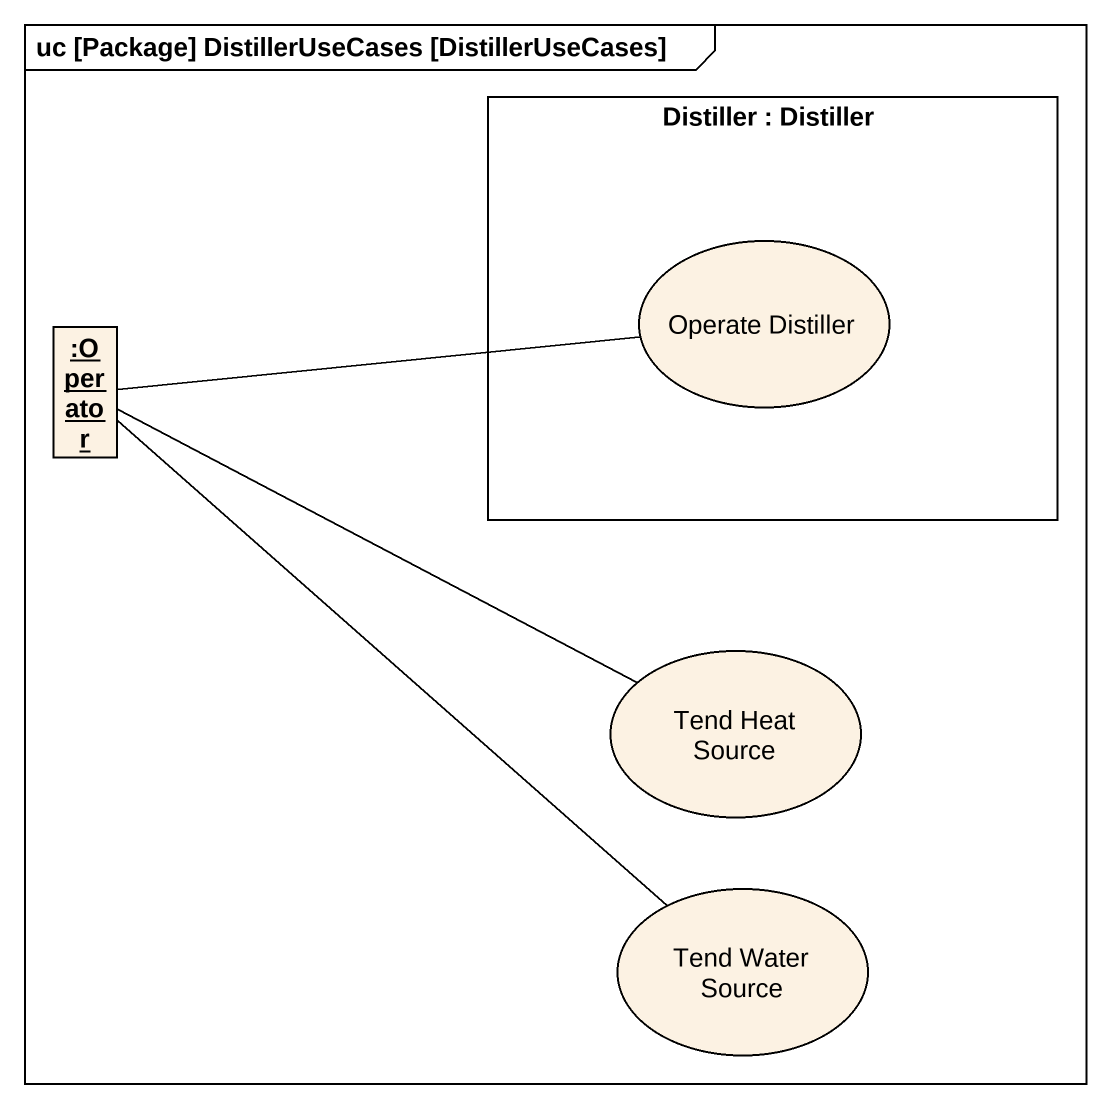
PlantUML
@startuml
mainframe uc [Package] DistillerUseCases [DistillerUseCases]
allowmixing
hide circle
hide empty members
rectangle "Distiller : Distiller" as Distiller {
  usecase "Operate Distiller" as Operate_Distiller
}
object ":Operator" as Operator
usecase "Tend Heat Source" as Tend_Heat_Source
usecase "Tend Water Source" as Tend_Water_Source
Operator -right- Operate_Distiller
Operator -right- Tend_Heat_Source
Operator -- Tend_Water_Source
@enduml
